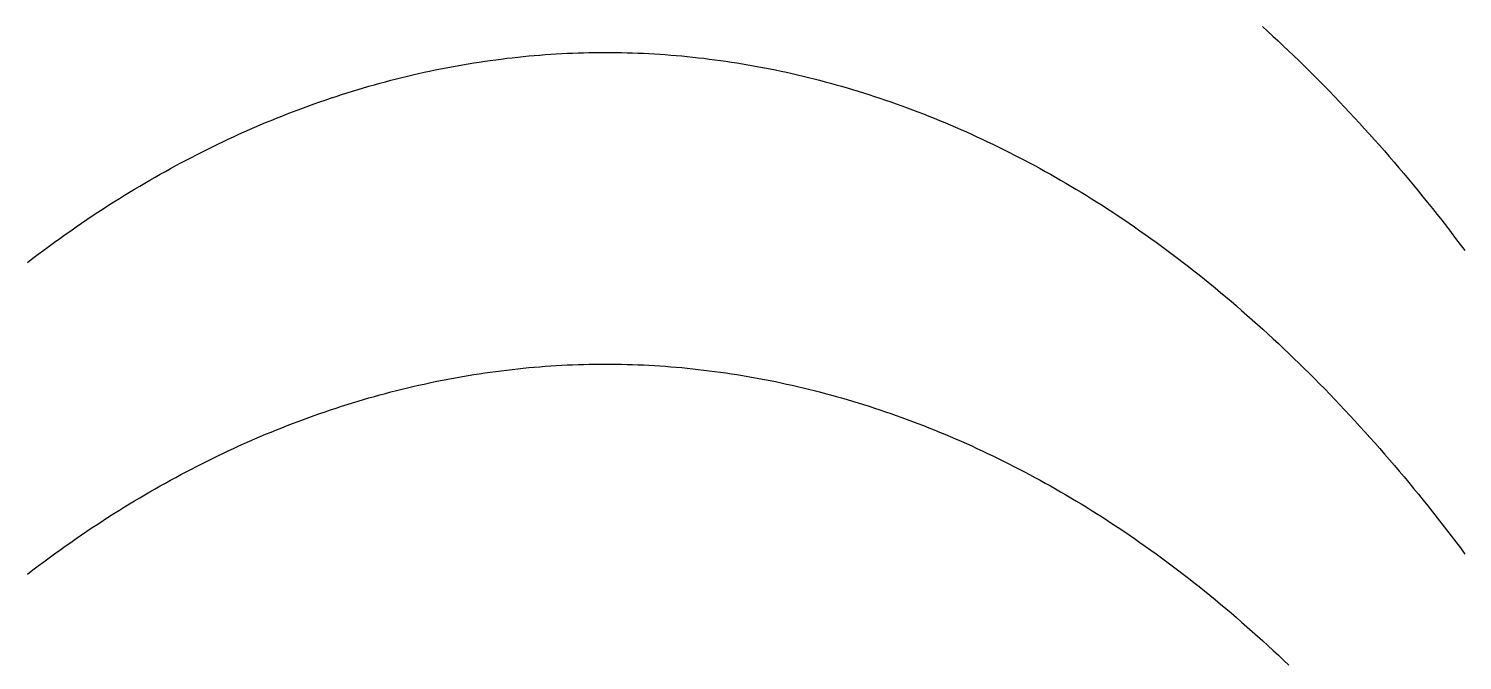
# Model space of a CAD drawing. Extents: x -772 to 772, y -315 to 2086.
# Drawn here: x -196.6 to 292.2, y 1589.8 to 1805 of the extents above; entities that cross this region are included whole.
import ezdxf

# ---------------------------------------------------------------- set-up
doc = ezdxf.new("R2010")
doc.units = 0

msp = doc.modelspace()

# ---------------------------------------------------------------- linework, layer by layer
at = {"layer": 'LAY0', "color": 2}
for points in [[(223.998, 1805.73), (225.782, 1804.11), (227.563, 1802.48), (229.34, 1800.83), (231.114, 1799.17), (232.883, 1797.5), (234.648, 1795.82), (236.409, 1794.12), (238.165, 1792.41), (239.917, 1790.68), (241.665, 1788.95), (243.408, 1787.2), (245.146, 1785.43), (246.879, 1783.66), (248.607, 1781.87), (250.33, 1780.07), (252.048, 1778.26), (253.76, 1776.44), (255.467, 1774.61), (257.169, 1772.76), (258.865, 1770.9), (260.555, 1769.03), (262.239, 1767.15), (263.917, 1765.26), (265.59, 1763.35), (267.256, 1761.44), (268.916, 1759.51), (270.569, 1757.58), (272.216, 1755.63), (273.857, 1753.67), (275.491, 1751.7), (277.118, 1749.73), (278.739, 1747.74), (280.352, 1745.74), (281.959, 1743.73), (283.558, 1741.71), (285.15, 1739.69), (286.735, 1737.65), (288.313, 1735.6), (289.883, 1733.55), (291.446, 1731.49), (293.001, 1729.41)], [(-196.954, 1725.37), (-195.123, 1726.77), (-193.289, 1728.15), (-191.454, 1729.52), (-189.618, 1730.88), (-187.779, 1732.22), (-185.939, 1733.55), (-184.098, 1734.86), (-182.256, 1736.16), (-180.413, 1737.44), (-178.568, 1738.71), (-176.723, 1739.96), (-174.877, 1741.2), (-173.03, 1742.42), (-171.182, 1743.62), (-169.335, 1744.82), (-167.486, 1745.99), (-165.638, 1747.15), (-163.915, 1748.22), (-162.188, 1749.28), (-160.455, 1750.32), (-158.718, 1751.36), (-156.976, 1752.38), (-155.23, 1753.4), (-153.479, 1754.41), (-151.723, 1755.4), (-149.963, 1756.38), (-148.199, 1757.36), (-146.431, 1758.32), (-144.658, 1759.27), (-142.881, 1760.21), (-141.1, 1761.14), (-139.315, 1762.06), (-137.526, 1762.97), (-135.734, 1763.87), (-133.937, 1764.75), (-132.137, 1765.63), (-130.333, 1766.49), (-128.526, 1767.34), (-126.715, 1768.18), (-124.901, 1769.01), (-123.084, 1769.83), (-121.264, 1770.63), (-119.44, 1771.43), (-117.613, 1772.21), (-115.784, 1772.98), (-113.951, 1773.74), (-112.116, 1774.49), (-110.277, 1775.23), (-108.437, 1775.95), (-106.593, 1776.66), (-104.747, 1777.36), (-102.899, 1778.05), (-101.049, 1778.73), (-99.1958, 1779.39), (-97.3409, 1780.05), (-95.4838, 1780.69), (-93.6248, 1781.31), (-91.7639, 1781.93), (-89.9011, 1782.53), (-88.0366, 1783.13), (-86.1704, 1783.71), (-84.3027, 1784.27), (-82.4335, 1784.83), (-80.5629, 1785.37), (-78.6909, 1785.9), (-76.8178, 1786.42), (-74.9434, 1786.92), (-73.0681, 1787.42), (-71.1917, 1787.9), (-69.3144, 1788.37), (-67.4364, 1788.82), (-65.5576, 1789.27), (-63.6781, 1789.7), (-61.7981, 1790.12), (-59.9177, 1790.52), (-58.0369, 1790.92), (-56.1557, 1791.3), (-54.2744, 1791.67), (-52.3929, 1792.02), (-50.5114, 1792.37), (-48.6299, 1792.7), (-46.7485, 1793.01), (-44.8674, 1793.32), (-42.9865, 1793.61), (-41.1061, 1793.89), (-39.2261, 1794.16), (-37.3466, 1794.42), (-35.4678, 1794.66), (-33.5897, 1794.89), (-31.7124, 1795.11), (-29.8359, 1795.31), (-27.9605, 1795.51), (-26.086, 1795.69), (-24.2128, 1795.85), (-22.3407, 1796.01), (-20.4699, 1796.15), (-18.6005, 1796.28), (-16.7326, 1796.4), (-14.8662, 1796.5), (-13.0014, 1796.6), (-11.1383, 1796.68), (-9.277, 1796.75), (-7.4176, 1796.8), (-5.5601, 1796.84), (-3.7046, 1796.88), (-1.8512, 1796.89), (0, 1796.9), (1.8511, 1796.89), (3.7044, 1796.88), (5.5598, 1796.84), (7.4172, 1796.8), (9.2765, 1796.75), (11.1377, 1796.68), (13.0007, 1796.6), (14.8655, 1796.51), (16.7318, 1796.4), (18.5996, 1796.28), (20.469, 1796.15), (22.3397, 1796.01), (24.2117, 1795.85), (26.0849, 1795.69), (27.9593, 1795.51), (29.8347, 1795.31), (31.7111, 1795.11), (33.5883, 1794.89), (35.4664, 1794.66), (37.3452, 1794.42), (39.2246, 1794.16), (41.1046, 1793.89), (42.985, 1793.61), (44.8658, 1793.32), (46.7469, 1793.01), (48.6282, 1792.7), (50.5097, 1792.37), (52.3912, 1792.02), (54.2726, 1791.67), (56.154, 1791.3), (58.0351, 1790.92), (59.9159, 1790.52), (61.7963, 1790.12), (63.6763, 1789.7), (65.5557, 1789.27), (67.4345, 1788.82), (69.3126, 1788.37), (71.1898, 1787.9), (73.0662, 1787.42), (74.9416, 1786.93), (76.8159, 1786.42), (78.6891, 1785.9), (80.561, 1785.37), (82.4316, 1784.83), (84.3009, 1784.27), (86.1686, 1783.71), (88.0348, 1783.13), (89.8993, 1782.53), (91.7621, 1781.93), (93.623, 1781.31), (95.4821, 1780.69), (97.3391, 1780.05), (99.1941, 1779.39), (101.047, 1778.73), (102.898, 1778.05), (104.746, 1777.36), (106.592, 1776.66), (108.435, 1775.95), (110.276, 1775.23), (112.114, 1774.49), (113.949, 1773.74), (115.782, 1772.98), (117.612, 1772.21), (119.439, 1771.43), (121.262, 1770.63), (123.083, 1769.83), (124.9, 1769.01), (126.714, 1768.18), (128.525, 1767.34), (130.332, 1766.49), (132.136, 1765.63), (133.936, 1764.75), (135.733, 1763.87), (137.525, 1762.97), (139.314, 1762.06), (141.099, 1761.14), (142.88, 1760.21), (144.657, 1759.27), (146.43, 1758.32), (148.199, 1757.36), (149.963, 1756.38), (151.723, 1755.4), (153.478, 1754.41), (155.23, 1753.4), (156.976, 1752.38), (158.718, 1751.36), (160.455, 1750.32), (162.188, 1749.28), (163.915, 1748.22), (165.638, 1747.15), (167.486, 1745.99), (169.334, 1744.82), (171.182, 1743.63), (173.029, 1742.42), (174.876, 1741.2), (176.722, 1739.96), (178.568, 1738.71), (180.412, 1737.44), (182.255, 1736.16), (184.098, 1734.86), (185.939, 1733.55), (187.779, 1732.22), (189.617, 1730.88), (191.453, 1729.53), (193.288, 1728.15), (195.122, 1726.77), (196.953, 1725.37), (198.782, 1723.95), (200.609, 1722.52), (202.434, 1721.07), (204.257, 1719.62), (206.077, 1718.14), (207.895, 1716.65), (209.709, 1715.15), (211.521, 1713.63), (213.33, 1712.1), (215.136, 1710.56), (216.939, 1709), (218.739, 1707.43), (220.535, 1705.84), (222.328, 1704.24), (224.117, 1702.62), (225.902, 1701), (227.684, 1699.36), (229.461, 1697.7), (231.235, 1696.03), (233.004, 1694.35), (234.77, 1692.66), (236.53, 1690.95), (238.287, 1689.23), (240.038, 1687.5), (241.786, 1685.75), (243.528, 1684), (245.265, 1682.23), (246.997, 1680.44), (248.725, 1678.65), (250.447, 1676.84), (252.163, 1675.02), (253.874, 1673.19), (255.58, 1671.35), (257.28, 1669.49), (258.974, 1667.63), (260.663, 1665.75), (262.345, 1663.86), (264.022, 1661.96), (265.692, 1660.05), (267.356, 1658.12), (269.014, 1656.19), (270.665, 1654.24), (272.31, 1652.29), (273.949, 1650.32), (275.58, 1648.35), (277.205, 1646.36), (278.823, 1644.37), (280.433, 1642.36), (282.037, 1640.34), (283.634, 1638.32), (285.223, 1636.28), (286.805, 1634.24), (288.38, 1632.18), (289.947, 1630.12), (291.507, 1628.05), (293.059, 1625.97)], [(-196.954, 1619.17), (-195.122, 1620.57), (-193.289, 1621.95), (-191.454, 1623.33), (-189.617, 1624.68), (-187.779, 1626.02), (-185.939, 1627.35), (-184.098, 1628.66), (-182.256, 1629.96), (-180.412, 1631.24), (-178.568, 1632.51), (-176.722, 1633.76), (-174.876, 1635), (-173.03, 1636.22), (-171.182, 1637.43), (-169.334, 1638.62), (-167.486, 1639.79), (-165.638, 1640.95), (-163.915, 1642.02), (-162.188, 1643.08), (-160.455, 1644.12), (-158.718, 1645.16), (-156.976, 1646.18), (-155.23, 1647.2), (-153.479, 1648.21), (-151.723, 1649.2), (-149.963, 1650.18), (-148.199, 1651.16), (-146.43, 1652.12), (-144.658, 1653.07), (-142.881, 1654.01), (-141.1, 1654.94), (-139.315, 1655.86), (-137.526, 1656.77), (-135.733, 1657.67), (-133.937, 1658.55), (-132.137, 1659.43), (-130.333, 1660.29), (-128.526, 1661.14), (-126.715, 1661.98), (-124.901, 1662.81), (-123.084, 1663.63), (-121.263, 1664.43), (-119.439, 1665.23), (-117.613, 1666.01), (-115.783, 1666.78), (-113.95, 1667.54), (-112.115, 1668.29), (-110.277, 1669.03), (-108.436, 1669.75), (-106.592, 1670.46), (-104.747, 1671.16), (-102.898, 1671.85), (-101.048, 1672.53), (-99.1949, 1673.19), (-97.3399, 1673.85), (-95.4828, 1674.49), (-93.6238, 1675.11), (-91.7628, 1675.73), (-89.9, 1676.33), (-88.0355, 1676.93), (-86.1693, 1677.51), (-84.3016, 1678.07), (-82.4324, 1678.63), (-80.5617, 1679.17), (-78.6898, 1679.7), (-76.8166, 1680.22), (-74.9422, 1680.73), (-73.0668, 1681.22), (-71.1905, 1681.7), (-69.3132, 1682.17), (-67.4351, 1682.62), (-65.5563, 1683.07), (-63.6769, 1683.5), (-61.7969, 1683.92), (-59.9164, 1684.32), (-58.0356, 1684.72), (-56.1545, 1685.1), (-54.2731, 1685.47), (-52.3917, 1685.82), (-50.5101, 1686.17), (-48.6287, 1686.5), (-46.7473, 1686.81), (-44.8662, 1687.12), (-42.9854, 1687.41), (-41.1049, 1687.69), (-39.2249, 1687.96), (-37.3455, 1688.22), (-35.4667, 1688.46), (-33.5886, 1688.69), (-31.7114, 1688.91), (-29.835, 1689.11), (-27.9595, 1689.31), (-26.0852, 1689.49), (-24.2119, 1689.65), (-22.3399, 1689.81), (-20.4692, 1689.95), (-18.5998, 1690.08), (-16.7319, 1690.2), (-14.8656, 1690.31), (-13.0009, 1690.4), (-11.1378, 1690.48), (-9.2766, 1690.55), (-7.4172, 1690.6), (-5.5598, 1690.64), (-3.7044, 1690.68), (-1.8511, 1690.69), (0, 1690.7), (1.8512, 1690.69), (3.7045, 1690.68), (5.56, 1690.64), (7.4174, 1690.6), (9.2768, 1690.55), (11.1381, 1690.48), (13.0012, 1690.4), (14.8659, 1690.3), (16.7323, 1690.2), (18.6002, 1690.08), (20.4696, 1689.95), (22.3404, 1689.81), (24.2124, 1689.65), (26.0857, 1689.49), (27.9601, 1689.31), (29.8356, 1689.11), (31.712, 1688.91), (33.5893, 1688.69), (35.4674, 1688.46), (37.3462, 1688.22), (39.2257, 1687.96), (41.1057, 1687.69), (42.9862, 1687.41), (44.867, 1687.12), (46.7482, 1686.81), (48.6295, 1686.5), (50.511, 1686.17), (52.3925, 1685.82), (54.274, 1685.47), (56.1554, 1685.1), (58.0365, 1684.72), (59.9173, 1684.32), (61.7978, 1683.92), (63.6778, 1683.5), (65.5572, 1683.07), (67.436, 1682.62), (69.3141, 1682.17), (71.1914, 1681.7), (73.0678, 1681.22), (74.9432, 1680.72), (76.8175, 1680.22), (78.6907, 1679.7), (80.5626, 1679.17), (82.4333, 1678.63), (84.3025, 1678.07), (86.1702, 1677.51), (88.0364, 1676.93), (89.9009, 1676.33), (91.7637, 1675.73), (93.6247, 1675.11), (95.4837, 1674.49), (97.3408, 1673.85), (99.1957, 1673.19), (101.049, 1672.53), (102.899, 1671.85), (104.747, 1671.16), (106.593, 1670.46), (108.437, 1669.75), (110.277, 1669.03), (112.116, 1668.29), (113.951, 1667.54), (115.784, 1666.78), (117.613, 1666.01), (119.44, 1665.23), (121.264, 1664.43), (123.084, 1663.63), (124.902, 1662.81), (126.716, 1661.98), (128.526, 1661.14), (130.333, 1660.29), (132.137, 1659.43), (133.937, 1658.55), (135.734, 1657.67), (137.526, 1656.77), (139.315, 1655.86), (141.1, 1654.94), (142.881, 1654.01), (144.658, 1653.07), (146.431, 1652.12), (148.199, 1651.16), (149.964, 1650.18), (151.723, 1649.2), (153.479, 1648.21), (155.23, 1647.2), (156.976, 1646.18), (158.718, 1645.16), (160.455, 1644.12), (162.188, 1643.08), (163.915, 1642.02), (165.638, 1640.95), (167.486, 1639.79), (169.335, 1638.62), (171.182, 1637.42), (173.03, 1636.22), (174.877, 1635), (176.723, 1633.76), (178.568, 1632.51), (180.412, 1631.24), (182.256, 1629.96), (184.098, 1628.66), (185.939, 1627.35), (187.779, 1626.02), (189.618, 1624.68), (191.454, 1623.32), (193.289, 1621.95), (195.123, 1620.57), (196.954, 1619.17), (198.783, 1617.75), (200.61, 1616.32), (202.435, 1614.87), (204.258, 1613.41), (206.078, 1611.94), (207.896, 1610.45), (209.71, 1608.95), (211.522, 1607.43), (213.332, 1605.9), (215.138, 1604.36), (216.94, 1602.8), (218.74, 1601.22), (220.536, 1599.64), (222.329, 1598.04), (224.118, 1596.42), (225.904, 1594.8), (227.685, 1593.15), (229.463, 1591.5), (231.236, 1589.83), (233.006, 1588.15)]]:
    msp.add_lwpolyline(points, dxfattribs=at)

doc.saveas('drawing.dxf')
